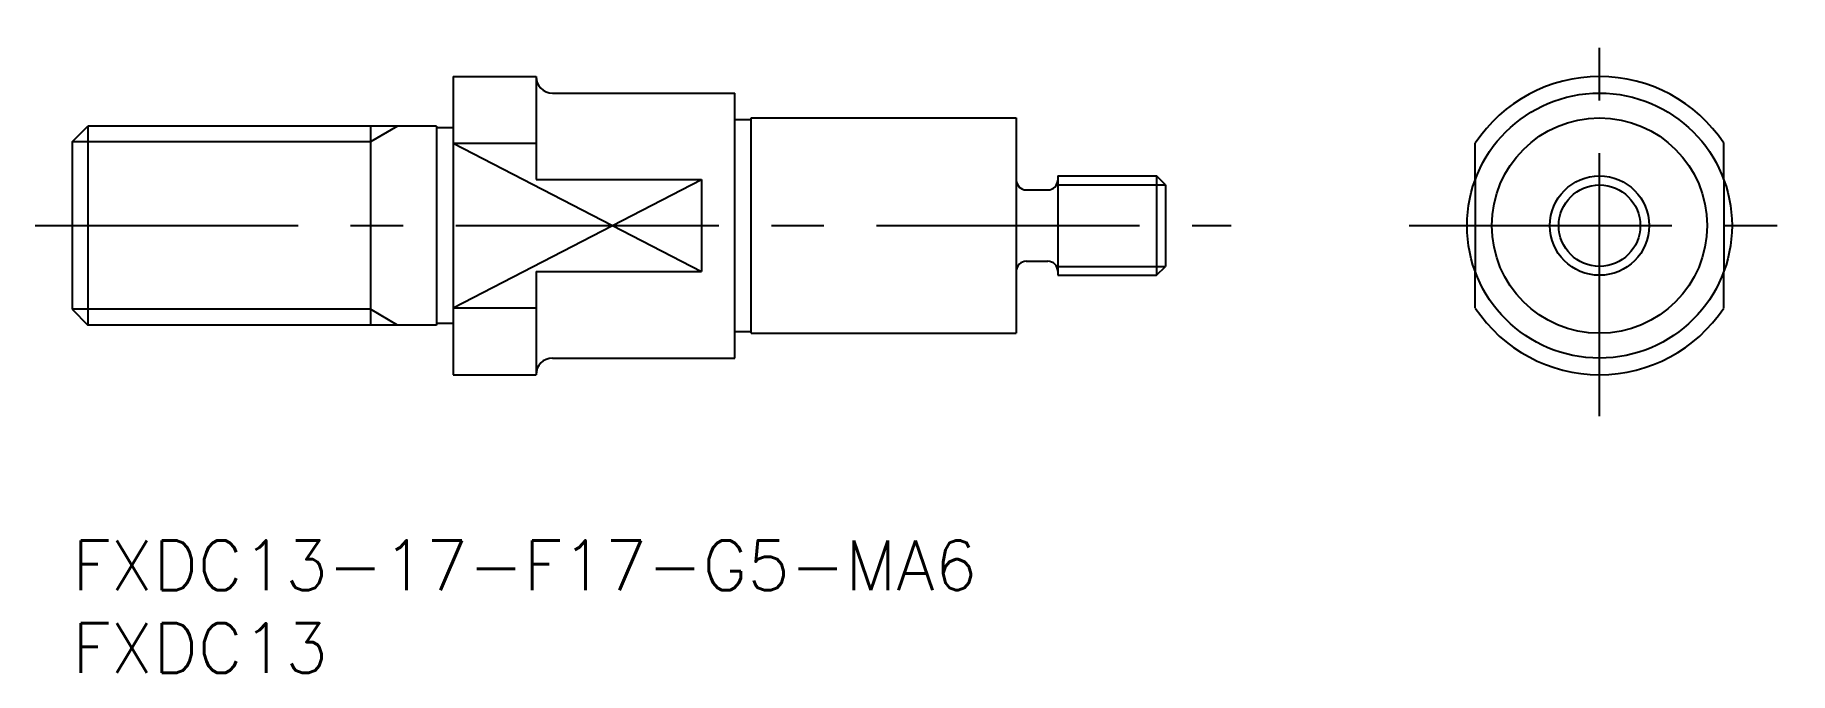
# Model space of a CAD drawing. Extents: x -2 to 104, y -8 to 30.
import ezdxf

# ---------------------------------------------------------------- set-up
doc = ezdxf.new("R2010")
doc.units = 0
doc.header["$LTSCALE"] = 0.5
doc.linetypes.add('CENTER', pattern=[50.8, 31.75, -6.35, 6.35, -6.35])
doc.linetypes.add('DASHED', pattern=[19.05, 12.7, -6.35])
for name, color, linetype in [('MSM_CENTER', 1, 'CENTER'), ('MSM_CONTINUOUS', 7, 'CONTINUOUS'), ('MSM_DASHED', 4, 'DASHED'), ('MSM_NARROW', 5, 'CONTINUOUS'), ('MSM_PART_NUMBER', 7, 'CONTINUOUS')]:
    doc.layers.add(name, color=color, linetype=linetype)
doc.styles.get("Standard").update_dxf_attribs({"font": 'txt.shx', "height": 3, "bigfont": 'bigfont.shx'})

# ---------------------------------------------------------------- blocks, each defined once
blk = doc.blocks.new('*U12')
at = {"layer": 'MSM_PART_NUMBER'}
blk.add_text('FXDC13-17-F17-G5-MA6', height=3, dxfattribs=at).set_placement((0, -3))
blk = doc.blocks.new('*U13')
at = {"layer": 'MSM_PART_NUMBER'}
blk.add_text('FXDC13', height=3, dxfattribs=at).set_placement((0, -8))

msp = doc.modelspace()

# ---------------------------------------------------------------- linework, layer by layer
at = {"layer": 'MSM_CENTER'}
for p, q in [((92.21, 7.5), (92.21, 30.5)), ((-2.24, 19), (69.97, 19)), ((80.71, 19), (103.71, 19))]:
    msp.add_line(p, q, dxfattribs=at)
at = {"layer": 'MSM_CONTINUOUS'}
for p, q in [((23, 28), (28, 28)), ((23, 28), (23, 10)), ((28, 28), (28, 21.78)), ((29, 27), (40, 27)), ((40, 11), (40, 27)), ((41, 25.5), (57, 25.5)), ((41, 12.5), (41, 25.5)), ((57, 25.5), (57, 12.5)), ((0, 24.05), (0.95, 25)), ((0.95, 25), (0.95, 13)), ((22, 25), (0.95, 25)), ((18, 25), (18, 13)), ((22, 25), (22, 13)), ((23, 24.9), (22, 24.9)), ((40, 25.4), (41, 25.4)), ((0, 24.05), (0, 13.95)), ((23, 23.97), (28, 23.97)), ((84.71, 21.78), (84.71, 23.97)), ((99.71, 21.78), (99.71, 23.97)), ((28, 21.78), (38, 21.78)), ((38, 21.78), (38, 16.22)), ((59.5, 22), (65.46, 22)), ((59.5, 22), (59.5, 16)), ((66, 21.46), (65.46, 22)), ((65.46, 22), (65.46, 16)), ((66, 21.46), (66, 16.54)), ((57.6, 21.15), (58.9, 21.15)), ((28, 16.22), (38, 16.22)), ((28, 16.22), (28, 10)), ((57.6, 16.85), (58.9, 16.85)), ((59.5, 16), (65.46, 16)), ((65.46, 16), (66, 16.54)), ((84.71, 14.03), (84.71, 16.22)), ((99.71, 14.03), (99.71, 16.22)), ((0, 13.95), (0.95, 13)), ((23, 14.03), (28, 14.03)), ((22, 13), (0.95, 13)), ((23, 13.1), (22, 13.1)), ((40, 12.6), (41, 12.6)), ((41, 12.5), (57, 12.5)), ((29, 11), (40, 11)), ((23, 10), (28, 10))]:
    msp.add_line(p, q, dxfattribs=at)
for radius in [8, 6.5, 3]:
    msp.add_circle((92.21, 19), radius, dxfattribs=at)
for centre, radius, start, end in [((29, 28), 1, 180, 270), ((92.21, 19), 9, 33.5573, 146.4427), ((57.6, 21.75), 0.6, 180, 270), ((58.9, 21.75), 0.6, 270, 0), ((57.6, 16.25), 0.6, 90, 180), ((58.9, 16.25), 0.6, 0, 90), ((92.21, 19), 9, 213.5573, 326.4427), ((29, 10), 1, 90, 180)]:
    msp.add_arc(centre, radius, start, end, dxfattribs=at)
at = {"layer": 'MSM_DASHED'}
for p, q in [((84.71, 21.78), (84.71, 16.22)), ((99.71, 21.78), (99.71, 16.22))]:
    msp.add_line(p, q, dxfattribs=at)
at = {"layer": 'MSM_NARROW'}
for p, q in [((19.64, 25), (18, 24.05)), ((18, 24.05), (0, 24.05)), ((23, 23.97), (38, 16.22)), ((23, 14.03), (38, 21.78)), ((59.5, 21.46), (66, 21.46)), ((59.5, 16.54), (66, 16.54)), ((18, 13.95), (0, 13.95)), ((19.64, 13), (18, 13.95))]:
    msp.add_line(p, q, dxfattribs=at)
msp.add_circle((92.21, 19), 2.46, dxfattribs=at)

# ---------------------------------------------------------------- block references
at = {"layer": 'MSM_CONTINUOUS'}
for name in ['*U12', '*U13']:
    msp.add_blockref(name, (0, 0), dxfattribs=at)

doc.saveas('drawing.dxf')
